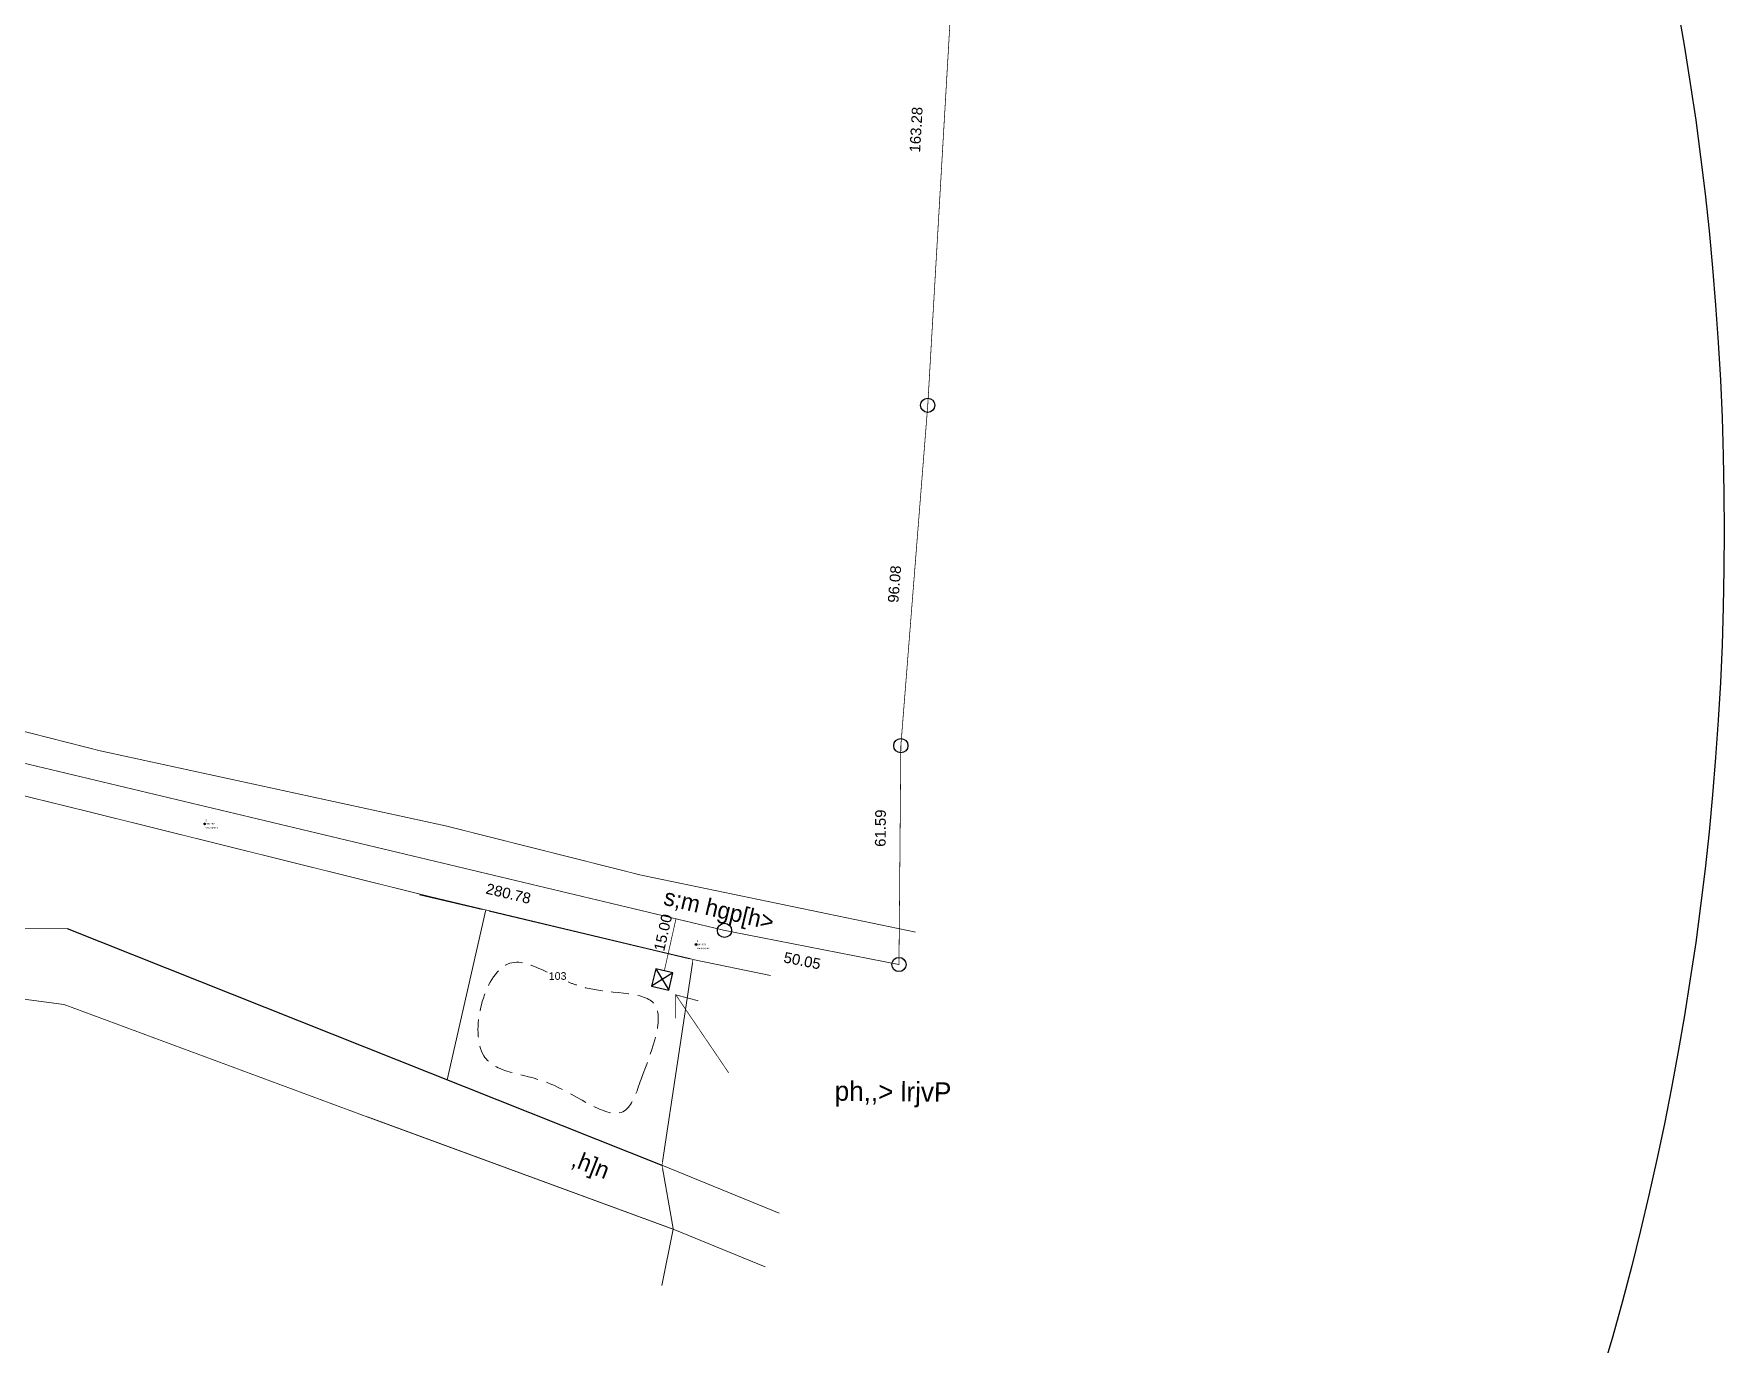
# Model space of a CAD drawing. Header units: inches. Extents: x 155688 to 157349, y 190936 to 192590.
# Drawn here: x 156866.5 to 157342.4, y 191534.4 to 191903.1 of the extents above; entities that cross this region are included whole.
import ezdxf

# ---------------------------------------------------------------- set-up
doc = ezdxf.new("R2010")
doc.units = ezdxf.units.IN
doc.header["$MEASUREMENT"] = 0
doc.header["$PDMODE"] = 32
doc.header["$PDSIZE"] = 0.5
doc.linetypes.add('DASHED_LINE', pattern=[0.75, 0.5, -0.25])
doc.linetypes.add('HIDDENX2', pattern=[0.75, 0.5, -0.25])
doc.layers.add('Points', color=7, linetype='Continuous')
doc.layers.add('TEXT', color=7, linetype='Continuous')
doc.styles.add('ST1', font='arabi4.shx', dxfattribs={"bigfont": 'bigfont.shx'})
doc.styles.get("Standard").update_dxf_attribs({"font": 'arial.ttf'})
doc.dimstyles.new('1-250', dxfattribs={"dimtxt": 3, "dimasz": 0.18, "dimexe": 0.18, "dimexo": 0.0625, "dimgap": 0.09, "dimtad": 0, "dimzin": 0, "dimdsep": 46, "dimtxsty": 'Standard', "dimcen": 0.09, "dimse1": 1, "dimse2": 1, "dimsd1": 1, "dimsd2": 1, "dimadec": 0, "dimazin": 0, "dimtfac": 1, "dimtix": 1, "dimtmove": 2, "dimatfit": 3, "dimfxl": 1, "dimtolj": 1, "dimtzin": 0, "dimarcsym": 0})

# ---------------------------------------------------------------- blocks, each defined once
blk = doc.blocks.new('*D138')
at = {"layer": 'DEFPOINTS', "color": 0, "transparency": 16777216}
for p in [(157127.63, 191961.61), (157110.42, 191799.05), (157118.16, 191798.6)]:
    blk.add_point(p, dxfattribs=at)
at = {"color": 0, "transparency": 16777216, "insert": (157114.89, 191876.16), "char_height": 3, "attachment_point": 5, "rotation": 86.6772}
blk.add_mtext('\\A1;163.28', dxfattribs=at)
blk = doc.blocks.new('*D139')
at = {"layer": 'DEFPOINTS', "color": 0, "transparency": 16777216}
for p in [(157112.83, 191799.02), (157118.16, 191798.6), (157110.59, 191702.81)]:
    blk.add_point(p, dxfattribs=at)
at = {"color": 0, "transparency": 16777216, "insert": (157108.82, 191748.27), "char_height": 3, "attachment_point": 5, "rotation": 85.4807}
blk.add_mtext('\\A1;96.08', dxfattribs=at)
blk = doc.blocks.new('*D140')
at = {"layer": 'DEFPOINTS', "color": 0, "transparency": 16777216}
for p in [(157110.59, 191702.81), (157104.53, 191641.27), (157110.06, 191641.23)]:
    blk.add_point(p, dxfattribs=at)
at = {"color": 0, "transparency": 16777216, "insert": (157104.86, 191679.6), "char_height": 3, "attachment_point": 5, "rotation": 89.5072}
blk.add_mtext('\\A1;61.59', dxfattribs=at)
blk = doc.blocks.new('*D141')
at = {"layer": 'DEFPOINTS', "color": 0, "transparency": 16777216}
for p in [(157060.15, 191646.74), (157060.95, 191650.83), (157110.06, 191641.23)]:
    blk.add_point(p, dxfattribs=at)
at = {"color": 0, "transparency": 16777216, "insert": (157082.84, 191642.3), "char_height": 3, "attachment_point": 5, "rotation": 348.933}
blk.add_mtext('\\A1;50.05', dxfattribs=at)
blk = doc.blocks.new('*D142')
at = {"layer": 'DEFPOINTS', "color": 0, "transparency": 16777216}
for p in [(157047.29, 191654.09), (157044.02, 191639.45), (157047.39, 191638.7)]:
    blk.add_point(p, dxfattribs=at)
at = {"color": 0, "transparency": 16777216, "insert": (157043.66, 191650.21), "char_height": 3, "attachment_point": 5, "rotation": 77.402}
blk.add_mtext('\\A1;15.00', dxfattribs=at)
blk = doc.blocks.new('*D143')
at = {"layer": 'DEFPOINTS', "color": 0, "transparency": 16777216}
for p in [(156787.83, 191716.01), (156786.89, 191712.08), (157060.95, 191650.83)]:
    blk.add_point(p, dxfattribs=at)
at = {"color": 0, "transparency": 16777216, "insert": (157000.13, 191661.19), "char_height": 3, "attachment_point": 5, "rotation": 346.5785}
blk.add_mtext('\\A1;280.78', dxfattribs=at)
blk = doc.blocks.new('POINTNAMEBLOCK')
blk.add_point((0, 0))
for tag, p, height in [('POINT_NUMBER', (0, 0), 5), ('ELEVATION', (0, -1), 0.5), ('FEATURE_CODE', (0, -2), 0.5)]:
    blk.add_attdef(tag, p, '', height=height)

msp = doc.modelspace()

# ---------------------------------------------------------------- linework, layer by layer
at = {"color": 1}
msp.add_line((156875.945, 191651.356), (157043.359, 191584.747), dxfattribs=at)
at = {"color": 2, "linetype": 'DASHED_LINE', "ltscale": 10}
for p, q in [((157041.586, 191640.031), (157040.425, 191635.168)), ((157045.289, 191634.007), (157046.45, 191638.871)), ((157040.425, 191635.168), (157045.289, 191634.007))]:
    msp.add_line(p, q, dxfattribs=at)
at = {"color": 2}
for p, q in [((157046.45, 191638.871), (157040.425, 191635.168)), ((157041.586, 191640.031), (157045.289, 191634.007)), ((157046.45, 191638.871), (157041.586, 191640.031))]:
    msp.add_line(p, q, dxfattribs=at)
at = {"color": 3, "lineweight": 18}
for p, q in [((157051.925, 191641.656), (157043.508, 191585.736)), ((157046.541, 191566.726), (157043.306, 191550.936))]:
    msp.add_line(p, q, dxfattribs=at)
at = {"color": 3, "linetype": 'HIDDENX2', "lineweight": 18, "ltscale": 0.1}
msp.add_line((157043.533, 191583.762), (157046.541, 191566.726), dxfattribs=at)
at = {"color": 2, "const_width": 0.2}
for points in [[(157044.018, 191639.451), (157047.29, 191654.092), (157060.946, 191650.833), (157110.064, 191641.226), (157110.594, 191702.812), (157118.165, 191798.599), (157127.629, 191961.606), (157188.875, 192011.634), (157193.24, 192040.203)], [(155870.321, 191845.207), (155870.602, 191849.517), (155882.264, 191848.307), (155904.395, 191846.01), (155918.352, 191844.561), (156052.153, 191830.673), (156090.144, 191826.73), (156290.235, 191809.843), (156299.228, 191831.759), (156442.51, 191805.592), (156603.919, 191762.211), (156787.83, 191716.007), (157047.29, 191654.092), (157044.018, 191639.451)], [(156837.197, 191651.251), (156875.945, 191651.356), (156959.652, 191618.052), (157043.359, 191584.747), (157046.543, 191566.715), (156960.526, 191598.292), (156875.068, 191629.969), (156837.244, 191635.021)], [(157062.14, 191610.732), (157047.237, 191632.695), (157053.549, 191631.023)], [(157047.237, 191632.695), (157047.237, 191626.083)]]:
    msp.add_lwpolyline(points, dxfattribs=at)
at = {"color": 1, "linetype": 'DASHED_LINE', "ltscale": 10, "const_width": 0.2}
for points in [[(155870.321, 191845.207), (155870.602, 191849.517), (156090.144, 191826.73), (156290.235, 191809.843), (156299.228, 191831.759), (156442.51, 191805.592), (156603.919, 191762.211), (156787.83, 191716.007), (157060.946, 191650.833), (157110.064, 191641.226), (157110.594, 191702.812), (157110.594, 191702.812), (157118.165, 191798.599), (157127.629, 191961.606)], [(157047.29, 191654.092), (157044.018, 191639.451)]]:
    msp.add_lwpolyline(points, dxfattribs=at)
at = {"color": 3, "const_width": 0.2}
for points in [[(157114.785, 191650.338), (157037.424, 191666.396), (156982.493, 191680.238), (156885.134, 191701.385), (156788.255, 191726.034), (156742.329, 191736.344), (156690.067, 191748.726), (156593.186, 191772.434), (156494.996, 191796.578), (156443.587, 191806.85), (156395.481, 191815.301), (156296.374, 191829.607), (156195.273, 191846.216), (156139.738, 191851.552), (156095.688, 191855.457), (156039.419, 191861.597), (155985.776, 191867.634), (155874.86, 191891.574), (155861.018, 191892.741), (155845.868, 191896.693)], [(157052.077, 191642.668), (156978.233, 191660.294), (156880.634, 191684.562), (156783.633, 191708.364), (156686.76, 191731.643), (156640.944, 191742.798), (156587.907, 191754.899), (156542.638, 191765.954), (156490.742, 191777.663)], [(157052.077, 191642.668), (157014.217, 191651.705)], [(157052.077, 191642.668), (157043.359, 191584.747)], [(157052.077, 191642.668), (157047.717, 191613.696)]]:
    msp.add_lwpolyline(points, dxfattribs=at)
at = {"color": 3, "lineweight": 18}
for points in [[(156992.737, 191656.697), (156975.082, 191660.87)], [(156992.735, 191656.692), (156976.756, 191660.474)], [(156993.738, 191656.593), (156982.86, 191608.818)], [(157051.101, 191642.875), (156994.681, 191656.231)], [(157051.106, 191642.897), (156994.683, 191656.237)], [(157052.074, 191642.645), (157073.913, 191638.134)], [(157043.508, 191585.736), (157051.925, 191641.656)], [(156981.931, 191609.188), (156964.64, 191616.067)], [(156964.64, 191616.067), (156981.931, 191609.188)], [(157042.43, 191585.117), (156983.789, 191608.448)], [(156983.789, 191608.448), (157042.43, 191585.117)], [(157046.541, 191566.726), (156960.507, 191598.335)], [(157043.359, 191584.747), (157076.313, 191571.301), (157076.313, 191571.301)], [(157043.306, 191550.936), (157046.541, 191566.726)], [(157046.541, 191566.726), (157072.439, 191556.159)]]:
    msp.add_lwpolyline(points, dxfattribs=at)
at = {"color": 3}
msp.add_circle((156515.123, 191763.142), 827.23, dxfattribs=at)
at = {"color": 2}
for centre in [(157118.165, 191798.599), (157110.594, 191702.812), (157060.946, 191650.833), (157110.064, 191641.226)]:
    msp.add_circle(centre, 2, dxfattribs=at)
at = {"linetype": 'HIDDENX2', "lineweight": 18, "ltscale": 10}
for points, knots in [([(157011.062, 191639.057), (157006.821, 191641.114), (156995.248, 191646.163), (156985.985, 191610.309), (157012.818, 191611.113), (157032.212, 191593.367), (157036.274, 191605.431), (157037.462, 191608.958)], [51.5208946, 51.5208946, 51.5208946, 51.5208946, 64.2556536, 90.935713, 110.4892034, 133.7101682, 143.3043252, 143.3043252, 143.3043252, 143.3043252]), ([(157037.462, 191608.958), (157040.837, 191617.746), (157047.551, 191635.231), (157027.131, 191632.506), (157017.998, 191635.88), (157016.912, 191636.329)], [0, 0, 0, 0, 21.6055223, 42.9870298, 45.9479553, 45.9479553, 45.9479553, 45.9479553])]:
    msp.add_open_spline(points, degree=3, knots=knots, dxfattribs=at)

# ---------------------------------------------------------------- block references
at = {"layer": 'Points'}
ref = msp.add_blockref('POINTNAMEBLOCK', (156914.623, 191680.795, 105.252), dxfattribs=at)
ref.add_attrib('POINT_NUMBER', '2', (156914.873, 191681.545, 105.252), dxfattribs={"height": 0.5})
ref.add_attrib('ELEVATION', '105.252', (156914.873, 191680.545, 105.252), dxfattribs={"height": 0.5})
ref.add_attrib('FEATURE_CODE', 'water pipes', (156914.873, 191679.545, 105.252), dxfattribs={"height": 0.5})
ref = msp.add_blockref('POINTNAMEBLOCK', (157052.926, 191646.859, 106.831), dxfattribs=at)
ref.add_attrib('POINT_NUMBER', '1', (157053.176, 191647.609, 106.831), dxfattribs={"height": 0.5})
ref.add_attrib('ELEVATION', '106.831', (157053.176, 191646.609, 106.831), dxfattribs={"height": 0.5})
ref.add_attrib('FEATURE_CODE', 'water pipes', (157053.176, 191645.609, 106.831), dxfattribs={"height": 0.5})

# ---------------------------------------------------------------- texts
at = {"color": 1, "lineweight": 18}
msp.add_text('103', height=2.1464, rotation=0.38825, dxfattribs=at).set_placement((157011.484, 191636.901))
at = {"layer": 'TEXT', "lineweight": 18, "style": 'ST1'}
for s, height, rotation, p in [('s;m hgp[h>', 4.7421, 346.61266, (157043.535, 191658.119)), ('ph,,> lrjvP', 5.48954, 359.35322, (157091.941, 191602.923)), (',h]n', 4.7421, 338.53837, (157017.543, 191584.649))]:
    msp.add_text(s, height=height, rotation=rotation, dxfattribs=at).set_placement(p)

# ---------------------------------------------------------------- dimensions: what is measured, and where the dimension line sits
at = {"color": 2}
for base, p1, p2, angle, picture, middle in [((157110.415, 191799.048), (157127.629, 191961.606), (157118.165, 191798.599), 266.67716, '*D138', (157114.893, 191876.161)), ((157112.8329, 191799.0199), (157110.5938, 191702.8123), (157118.1647, 191798.5985), 85.48075, '*D139', (157108.8218, 191748.2715)), ((156786.893, 191712.079), (157060.946, 191650.833), (156787.83, 191716.007), 166.57849, '*D143', (157000.129, 191661.195)), ((157104.532, 191641.273), (157110.594, 191702.812), (157110.064, 191641.226), 269.50719, '*D140', (157104.862, 191679.6)), ((157047.395, 191638.696), (157047.29, 191654.092), (157044.018, 191639.451), 257.40196, '*D142', (157043.662, 191650.206)), ((157060.146, 191646.741), (157110.064, 191641.226), (157060.946, 191650.833), 168.93303, '*D141', (157082.843, 191642.302))]:
    dim = msp.add_linear_dim(base=base, p1=p1, p2=p2, angle=angle, dimstyle='1-250', dxfattribs=at)
    dim.commit()
    dim.dimension.update_dxf_attribs({"geometry": picture, "text_midpoint": middle, "dimtype": 161})

doc.saveas('drawing.dxf')
